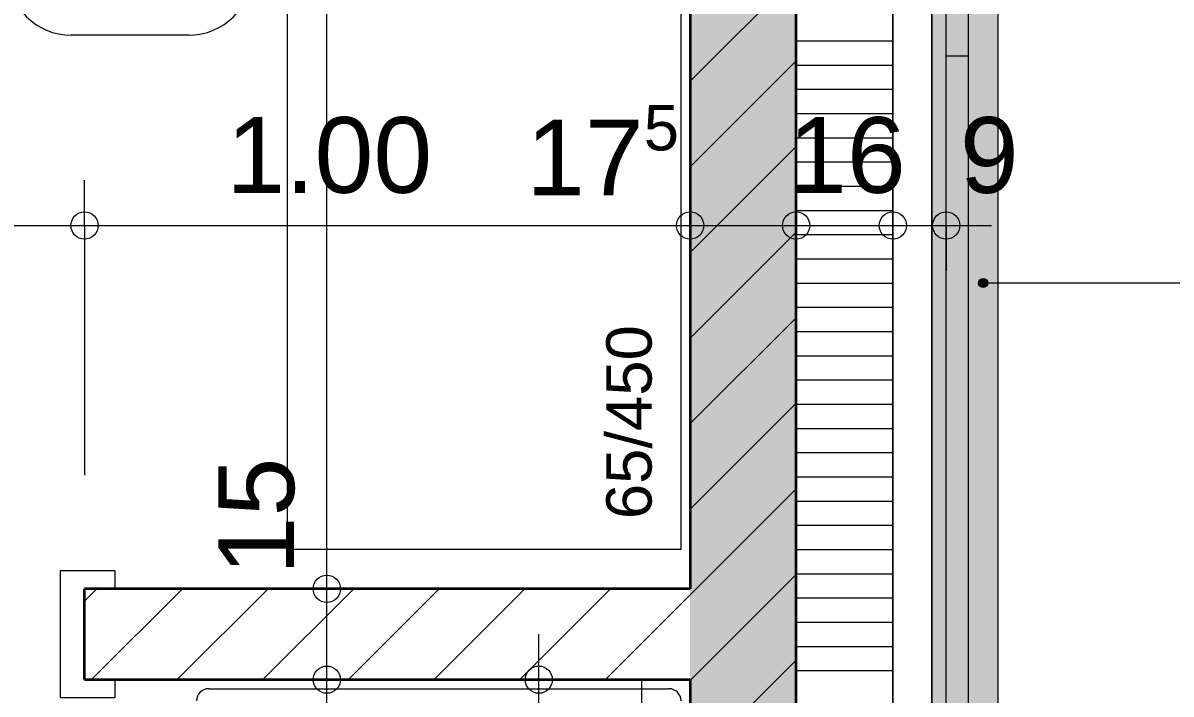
# Model space of a CAD drawing. Header units: metres. Extents: x 0.003 to 0.843, y 0.003 to 0.597.
# Drawn here: x 0.60882 to 0.64675, y 0.38942 to 0.41159 of the extents above; entities that cross this region are included whole.
import ezdxf

# ---------------------------------------------------------------- set-up
doc = ezdxf.new("R2010")
doc.units = ezdxf.units.M
for name, pattern in [('AUSGEZOGEN', [0]), ('LINIE_23', [0.0079, 0.004, -0.0013, 0, -0.0013, 0, -0.0013]), ('PUNKT2', [3.175, 0, -3.175]), ('STRICHLINIE', [19.049999999999997, 12.7, -6.35]), ('STRICHPUNKT', [25.4, 12.7, -6.35, 0, -6.35])]:
    doc.linetypes.add(name, pattern=pattern)
for name, color, linetype, lineweight in [('Allgemein', 7, 'AUSGEZOGEN', 18), ('Bauachsen grob', 7, 'STRICHPUNKT', 13), ('Daemmung', 7, 'AUSGEZOGEN', 18), ('Fuellflaeche tragende Wände MW', 7, 'AUSGEZOGEN', 13), ('Holz Fassadenverkleidung', 7, 'AUSGEZOGEN', 18), ('Konstruktion oben', 7, 'STRICHLINIE', 13), ('Moebel', 253, 'AUSGEZOGEN', 13), ('Sanitaer Apparate', 251, 'AUSGEZOGEN', 18), ('Sanitaer Vermassung', 251, 'AUSGEZOGEN', 18), ('Spengler', 7, 'AUSGEZOGEN', 18), ('Text Werkplan Ausfuehrung', 7, 'AUSGEZOGEN', 25), ('Tuerzarge', 7, 'AUSGEZOGEN', 13), ('Unterkonstruktion', 7, 'AUSGEZOGEN', 18), ('Vorhangbrett', 7, 'AUSGEZOGEN', 13), ('Wand Mauerwerk tragend', 7, 'AUSGEZOGEN', 35), ('Werkplan- Ausfuehrungsmasse', 7, 'AUSGEZOGEN', 13)]:
    doc.layers.add(name, color=color, linetype=linetype, lineweight=lineweight)
doc.styles.add('ARIAL', font='ARIAL.TTF')

msp = doc.modelspace()

# ---------------------------------------------------------------- hatches: boundary and pattern name
at = {"layer": 'Allgemein', "linetype": 'AUSGEZOGEN', "lineweight": 13}
h = msp.add_hatch(color=32, dxfattribs=at)
h.paths.add_polyline_path([(0.6388399857878693, 0.4874773561560801), (0.6388399857878693, 0.386497358413159), (0.6393199857771402, 0.386497358413159), (0.6393199857771406, 0.4874773561560801)])
h.paths.add_polyline_path([(0.6388399857878693, 0.3608973589853636), (0.6388399857878693, 0.3122973600716582), (0.6393199857771402, 0.3122973600716582), (0.6393199857771402, 0.3608973589853636)])
h.paths.add_polyline_path([(0.6388399857878693, 0.2866973606438628), (0.6388399857878693, 0.2854973606706849), (0.6393199857771402, 0.2854973606706849), (0.6393199857771402, 0.2866973606438628)])
at = {"layer": 'Fuellflaeche tragende Wände MW', "linetype": 'AUSGEZOGEN', "lineweight": 13}
msp.add_hatch(color=241, dxfattribs=at).paths.add_polyline_path([(0.630859985966236, 0.4794973563344469), (0.630859985966236, 0.3876973583863368), (0.6343599858880052, 0.3876973583863368), (0.6343599858880052, 0.4794973563344469)])
at = {"layer": 'Spengler', "linetype": 'AUSGEZOGEN', "lineweight": 13}
msp.add_hatch(color=254, dxfattribs=at).paths.add_polyline_path([(0.6410399857386957, 0.386497358413159), (0.6410399857386957, 0.4879573561453512), (0.6393199857771406, 0.4879573561453512), (0.6393199857771406, 0.386497358413159)])
at = {"layer": 'Text Werkplan Ausfuehrung', "linetype": 'AUSGEZOGEN', "lineweight": 13}
for points in [[(0.6404649857463092, 0.402868358038228), (0.6404649857463092, 0.4031263570434022), (0.6404109857437442, 0.4030723570484669)], [(0.6405399857498715, 0.4028473580372306), (0.6405399857498715, 0.4031473570443997), (0.6404649857463092, 0.4031263570434022)], [(0.6405399857498715, 0.4028473580372306), (0.6404649857463092, 0.4031263570434022), (0.6404649857463092, 0.402868358038228)], [(0.6406149847539829, 0.402868358038228), (0.6406149847539829, 0.4031263570434022), (0.6405399857498715, 0.4031473570443997)], [(0.6406149847539829, 0.402868358038228), (0.6405399857498715, 0.4031473570443997), (0.6405399857498715, 0.4028473580372306)], [(0.6406689847489184, 0.4029223580407929), (0.6406689847489184, 0.4030723570484669), (0.6406149847539829, 0.4031263570434022)], [(0.6406689847489184, 0.4029223580407929), (0.6406149847539829, 0.4031263570434022), (0.6406149847539829, 0.402868358038228)], [(0.6404109857437442, 0.4029223580407929), (0.6404109857437442, 0.4030723570484669), (0.6403899857427469, 0.4029973580443552)], [(0.6404649857463092, 0.402868358038228), (0.6404109857437442, 0.4030723570484669), (0.6404109857437442, 0.4029223580407929)], [(0.6406689847489184, 0.4030723570484669), (0.6406689847489184, 0.4029223580407929), (0.6406899847499159, 0.4029973580443552)]]:
    msp.add_hatch(color=7, dxfattribs=at).paths.add_polyline_path(points)

# ---------------------------------------------------------------- linework, layer by layer
at = {"layer": 'Allgemein', "color": 7, "linetype": 'AUSGEZOGEN', "lineweight": 13}
for p, q in [((0.6393199857771402, 0.386497358413159), (0.6393199857771406, 0.4874773561560801)), ((0.6388399857878693, 0.4869973561668088), (0.6388399857878693, 0.386497358413159))]:
    msp.add_line(p, q, dxfattribs=at)
at = {"layer": 'Bauachsen grob', "color": 32, "linetype": 'LINIE_23', "lineweight": 25, "true_color": 0xc36e14}
msp.add_line((0.6318599859438844, 0.01389736674141804), (0.6318599859438844, 0.5809999870806931), dxfattribs=at)
at = {"layer": 'Daemmung', "color": 7, "linetype": 'AUSGEZOGEN', "lineweight": 18}
for p, q in [((0.6375599858164793, 0.386497358413159), (0.6375599858164795, 0.4829973562562158)), ((0.6343599858880049, 0.4794973563344469), (0.6343599858880049, 0.3876973583863368))]:
    msp.add_line(p, q, dxfattribs=at)
at = {"layer": 'Daemmung', "color": 7, "linetype": 'AUSGEZOGEN', "lineweight": 13}
for points in [[(0.6343599871049683, 0.4109973568625959), (0.6375599858164794, 0.4109973567227195), (0.6375599870811265, 0.4109973567227195)], [(0.6343599870699993, 0.4101973568685563), (0.6375599858164794, 0.4101973567286799), (0.6375599870461575, 0.4101973567286799)], [(0.6343599870350303, 0.4093973568745168), (0.6375599858164793, 0.4093973567346403), (0.637559987011188, 0.4093973567346403)], [(0.6343599870350303, 0.4093973568745168), (0.6375599858164793, 0.4093973567346403), (0.637559987011188, 0.4093973567346403)], [(0.6343599870000609, 0.4085973568804773), (0.6375599858164793, 0.4085973567406008), (0.637559986976219, 0.4085973567406008)], [(0.6343599869650919, 0.4077973568864378), (0.6375599858164793, 0.4077973567465613), (0.63755998694125, 0.4077973567465613)], [(0.6343599869301227, 0.4069973568923982), (0.6375599858164793, 0.4069973567525218), (0.637559986906281, 0.4069973567525218)], [(0.6343599868951538, 0.4061973568983587), (0.6375599858164793, 0.4061973567584822), (0.637559986871312, 0.4061973567584822)], [(0.6343599868951538, 0.4061973568983587), (0.6375599858164793, 0.4061973567584822), (0.637559986871312, 0.4061973567584822)], [(0.6343599868601845, 0.4053973569043191), (0.6375599858164793, 0.4053973567644428), (0.6375599868363425, 0.4053973567644428)], [(0.6343599868252154, 0.4045973569102797), (0.6375599858164793, 0.404597356770403), (0.6375599868013735, 0.404597356770403)], [(0.6343599867902464, 0.4037973569162401), (0.6375599858164793, 0.4037973567763637), (0.6375599867664045, 0.4037973567763637)], [(0.634359986755277, 0.4029973569222006), (0.6375599858164793, 0.4029973567823241), (0.6375599867314355, 0.4029973567823241)], [(0.634359986755277, 0.4029973569222006), (0.6375599858164793, 0.4029973567823241), (0.6375599867314355, 0.4029973567823241)], [(0.634359986720308, 0.4021973569281609), (0.6375599858164793, 0.4021973567882846), (0.6375599866964662, 0.4021973567882846)], [(0.634359986685339, 0.4013973569341215), (0.6375599858164793, 0.4013973567942451), (0.637559986661497, 0.4013973567942451)], [(0.63435998665037, 0.4005973569400819), (0.6375599858164793, 0.4005973568002055), (0.637559986626528, 0.4005973568002055)], [(0.6343599866154007, 0.3997973569460425), (0.6375599858164793, 0.399797356806166), (0.637559986591559, 0.3997973568061659)], [(0.6343599866154007, 0.3997973569460425), (0.6375599858164793, 0.399797356806166), (0.637559986591559, 0.3997973568061659)], [(0.6343599865804316, 0.3989973569520028), (0.6375599858164793, 0.3989973568121264), (0.6375599865565897, 0.3989973568121264)], [(0.6343599865454626, 0.3981973569579633), (0.6375599858164793, 0.3981973568180869), (0.6375599865216207, 0.3981973568180869)], [(0.6343599865104933, 0.3973973569639238), (0.6375599858164793, 0.3973973568240473), (0.6375599864866516, 0.3973973568240473)], [(0.6343599864755243, 0.3965973569698842), (0.6375599858164793, 0.3965973568300078), (0.6375599864516823, 0.3965973568300078)], [(0.6343599864755243, 0.3965973569698842), (0.6375599858164793, 0.3965973568300078), (0.6375599864516823, 0.3965973568300078)], [(0.6343599864405552, 0.3957973569758448), (0.6375599858164793, 0.3957973568359682), (0.6375599864167133, 0.3957973568359682)], [(0.6343599864055861, 0.3949973569818052), (0.6375599858164793, 0.3949973568419288), (0.6375599863817443, 0.3949973568419288)], [(0.6343599863706167, 0.3941973569877657), (0.6375599858164793, 0.3941973568478893), (0.6375599863467752, 0.3941973568478892)], [(0.6343599863356478, 0.393397356993726), (0.6375599858164793, 0.3933973568538497), (0.6375599863118059, 0.3933973568538497)], [(0.6343599863356478, 0.393397356993726), (0.6375599858164793, 0.3933973568538497), (0.6375599863118059, 0.3933973568538497)], [(0.6343599863006788, 0.3925973569996867), (0.6375599858164793, 0.3925973568598101), (0.6375599862768369, 0.3925973568598101)], [(0.6343599862657098, 0.391797357005647), (0.6375599858164793, 0.3917973568657707), (0.6375599862418678, 0.3917973568657707)], [(0.6343599862307406, 0.3909973570116075), (0.6375599858164793, 0.390997356871731), (0.6375599862068985, 0.390997356871731)], [(0.6343599861957713, 0.390197357017568), (0.6375599858164793, 0.3901973568776916), (0.6375599861719294, 0.3901973568776915)], [(0.6343599861957713, 0.390197357017568), (0.6375599858164793, 0.3901973568776916), (0.6375599861719294, 0.3901973568776915)]]:
    msp.add_lwpolyline(points, dxfattribs=at)
at = {"layer": 'Holz Fassadenverkleidung', "color": 7, "linetype": 'PUNKT2', "lineweight": 13}
for p, q in [((0.6393199857771406, 0.4104973578767172), (0.6400399857610473, 0.4104973578767172)), ((0.6400399857610473, 0.4104973578767172), (0.6400399857610469, 0.1094173646063796))]:
    msp.add_line(p, q, dxfattribs=at)
at = {"layer": 'Konstruktion oben', "color": 7, "linetype": 'STRICHPUNKT', "lineweight": 18}
msp.add_line((0.6400399857610473, 0.4886773561292579), (0.6400399857610469, 0.1094173646063796), dxfattribs=at)
at = {"layer": 'Moebel', "color": 253, "linetype": 'AUSGEZOGEN', "lineweight": 13}
for p, q in [((0.6175599862635144, 0.3941973582410506), (0.6175599862635144, 0.4781973563635042)), ((0.6305599859729416, 0.3941973582410506), (0.6305599859729416, 0.4781973563635042)), ((0.6305599859729416, 0.3941973582410506), (0.6175599862635144, 0.3941973582410506))]:
    msp.add_line(p, q, dxfattribs=at)
at = {"layer": 'Sanitaer Apparate', "color": 7, "linetype": 'AUSGEZOGEN', "lineweight": 13}
msp.add_line((0.6149599863216288, 0.3895973583438685), (0.6301599859818824, 0.3895973583438685), dxfattribs=at)
for centre, start, end in [((0.6149599863216275, 0.3891973583528133), 90, 180), ((0.6301599859818816, 0.3891973583528137), 0, 90)]:
    msp.add_arc(centre, 0.0003999999910593033, start, end, dxfattribs=at)
at = {"layer": 'Sanitaer Vermassung', "color": 240, "linetype": 'AUSGEZOGEN', "lineweight": 13}
for p, q in [((0.6258599860779949, 0.389897358337163), (0.6258599860779949, 0.3913973583502016)), ((0.6258599860779949, 0.389897358337163), (0.6243599860649562, 0.389897358337163)), ((0.6258599860779949, 0.389897358337163), (0.6273599830697931, 0.389897358337163)), ((0.6258599860779949, 0.389897358337163), (0.6258599860779949, 0.389897358337163)), ((0.6258599860779949, 0.3534973591507665), (0.6258599860779949, 0.389897358337163))]:
    msp.add_line(p, q, dxfattribs=at)
msp.add_circle((0.6258599860779949, 0.389897358337163), 0.0004500000039115547, dxfattribs=at)
at = {"layer": 'Spengler', "color": 7, "linetype": 'AUSGEZOGEN', "lineweight": 13}
msp.add_line((0.6410399857386957, 0.3866973584086886), (0.6410399857386957, 0.4896773561069063), dxfattribs=at)
at = {"layer": 'Text Werkplan Ausfuehrung', "color": 240, "linetype": 'AUSGEZOGEN', "lineweight": 13}
msp.add_line((0.6143017709212031, 0.4111814365712576), (0.610417050595733, 0.4111814365712576), dxfattribs=at)
at = {"layer": 'Text Werkplan Ausfuehrung', "color": 7, "linetype": 'AUSGEZOGEN', "lineweight": 13}
for p, q in [((0.6405399857498715, 0.4031473570443997), (0.6405399857498715, 0.4031473570443997)), ((0.6403899857427469, 0.4029973580443552), (0.6403899857427469, 0.4029973580443552)), ((0.6570733185578892, 0.4029973580443552), (0.6405399857498715, 0.4029973580443552)), ((0.6405399857498715, 0.4028473580372306), (0.6405399857498715, 0.4028473580372306)), ((0.6406899847499159, 0.4029973580443552), (0.6406899847499159, 0.4029973580443552))]:
    msp.add_line(p, q, dxfattribs=at)
msp.add_circle((0.6405399857498715, 0.4029973580443552), 0.0001500000071246177, dxfattribs=at)
at = {"layer": 'Text Werkplan Ausfuehrung', "color": 240, "linetype": 'AUSGEZOGEN', "lineweight": 13}
for centre, start, end in [((0.610417050595733, 0.4132647698251181), 90, 270), ((0.6143017709212031, 0.4132647698251181), 270, 90)]:
    msp.add_arc(centre, 0.002083333253860473, start, end, dxfattribs=at)
at = {"layer": 'Tuerzarge', "color": 7, "linetype": 'AUSGEZOGEN', "lineweight": 13}
msp.add_lwpolyline([(0.6108599864132709, 0.3913973583036354), (0.6108599864132709, 0.389897358337163), (0.6118599863909193, 0.389897358337163), (0.6118599863909193, 0.389297358350574), (0.6100599864311523, 0.389297358350574), (0.6100599864311523, 0.3934973582566967), (0.6118599863909193, 0.3934973582566967), (0.6118599863909193, 0.3928973582701078), (0.6108599864132709, 0.3928973582701078), (0.6108599864132709, 0.3913973583036354)], dxfattribs=at)
at = {"layer": 'Unterkonstruktion', "color": 7, "linetype": 'AUSGEZOGEN', "lineweight": 13}
for p, q in [((0.6388399857878693, 0.386497358413159), (0.6388399857878693, 0.4869973561668088)), ((0.6375599858164795, 0.4829973562562158), (0.6375599858164793, 0.386497358413159))]:
    msp.add_line(p, q, dxfattribs=at)
at = {"layer": 'Vorhangbrett', "color": 191, "linetype": 'STRICHPUNKT', "lineweight": 13, "true_color": 0xbe96ea}
msp.add_line((0.629259986001999, 0.389897358337163), (0.629259986001999, 0.3534973591507665), dxfattribs=at)
at = {"layer": 'Wand Mauerwerk tragend', "color": 7, "linetype": 'AUSGEZOGEN', "lineweight": 35}
for p, q in [((0.630859985966236, 0.4794973563344469), (0.630859985966236, 0.3928973582701078)), ((0.6343599858880049, 0.3876973583863368), (0.6343599858880049, 0.4794973563344469)), ((0.6108599864132709, 0.389897358337163), (0.6108599864132709, 0.3928973582701078)), ((0.630859985966236, 0.3928973582701078), (0.6108599864132709, 0.3928973582701078)), ((0.6108599864132709, 0.389897358337163), (0.630859985966236, 0.389897358337163)), ((0.630859985966236, 0.389897358337163), (0.630859985966236, 0.3876973583863368))]:
    msp.add_line(p, q, dxfattribs=at)
at = {"layer": 'Wand Mauerwerk tragend', "color": 7, "linetype": 'AUSGEZOGEN', "lineweight": 13}
for p, q in [((0.6280623619091811, 0.389897358337163), (0.630859985966236, 0.3926949823942181)), ((0.6315192162078465, 0.3876973583863368), (0.634359985888005, 0.3905381280664951))]:
    msp.add_line(p, q, dxfattribs=at)
for points in [[(0.6308599859662359, 0.4096655451426957), (0.6308599859662362, 0.4096655451426959), (0.634359985888005, 0.4131655450644647)], [(0.6308599859662359, 0.4068371180179496), (0.630859985966236, 0.4068371180179497), (0.6343599858880049, 0.4103371179397184)], [(0.6308599859662359, 0.4040086908932034), (0.6308599859662359, 0.4040086908932034), (0.634359985888005, 0.4075086908149723)], [(0.6308599859662359, 0.4011802637684573), (0.630859985966236, 0.4011802637684574), (0.6343599858880049, 0.404680263690226)], [(0.6308599859662359, 0.3983518366437111), (0.6308599859662359, 0.3983518366437111), (0.634359985888005, 0.40185183656548)], [(0.6308599859662359, 0.3955234095189649), (0.630859985966236, 0.395523409518965), (0.6343599858880049, 0.3990234094407337)], [(0.6308599859662359, 0.3926949823942186), (0.6308599859662362, 0.3926949823942188), (0.634359985888005, 0.3961949823159876)], [(0.6308599859662359, 0.3898665552694724), (0.630859985966236, 0.3898665552694726), (0.6343599858880049, 0.3933665551912413)], [(0.6108599864132709, 0.3924939727144765), (0.6112633719689022, 0.3928973582701078), (0.6112633719689023, 0.3928973582701079)], [(0.6110917991607039, 0.389897358337163), (0.6140917990936486, 0.3928973582701078), (0.6140917990936486, 0.3928973582701079)], [(0.6139202262854497, 0.389897358337163), (0.6169202262183947, 0.3928973582701079), (0.6169202262183947, 0.3928973582701078)], [(0.6167486534101961, 0.389897358337163), (0.6197486533431409, 0.3928973582701078), (0.619748653343141, 0.3928973582701079)], [(0.6195770805349424, 0.389897358337163), (0.6225770804678871, 0.3928973582701078), (0.6225770804678872, 0.3928973582701079)], [(0.6224055076596887, 0.389897358337163), (0.6254055075926336, 0.3928973582701078), (0.6254055075926336, 0.3928973582701079)], [(0.6252339347844348, 0.389897358337163), (0.6282339347173798, 0.3928973582701079), (0.6282339347173798, 0.3928973582701078)]]:
    msp.add_lwpolyline(points, dxfattribs=at)
at = {"layer": 'Werkplan- Ausfuehrungsmasse', "color": 7, "linetype": 'AUSGEZOGEN', "lineweight": 13}
for p, q in [((0.618859986234457, 0.3928973582701078), (0.618859986234457, 0.4794973563344469)), ((0.6108599864132709, 0.4048973580018869), (0.6108599864132709, 0.4063973580149254)), ((0.630859985966236, 0.4048973580018869), (0.630859985966236, 0.4063973580149254)), ((0.6343599858880052, 0.4048973580018869), (0.6343599858880052, 0.4063973580149254)), ((0.6375599858164795, 0.4048973580018869), (0.6375599858164795, 0.4063973580149254)), ((0.6393199857771406, 0.4048973580018869), (0.6393199857771406, 0.4063973580149254)), ((0.5932599868066617, 0.4048973580018868), (0.6108599864132709, 0.4048973580018868)), ((0.6108599864132709, 0.4048973580018869), (0.6108599864132709, 0.4033973610100886)), ((0.6108599864132709, 0.4048973580018868), (0.6108599864132709, 0.3966460241350942)), ((0.6108599864132709, 0.4048973580018868), (0.630859985966236, 0.4048973580018868)), ((0.630859985966236, 0.4048973580018869), (0.630859985966236, 0.4033973610100886)), ((0.630859985966236, 0.4048973580018868), (0.630859985966236, 0.4048973580018868)), ((0.630859985966236, 0.4048973580018868), (0.6343599858880052, 0.4048973580018868)), ((0.6343599858880052, 0.4048973580018869), (0.6343599858880052, 0.4033973610100886)), ((0.6343599858880052, 0.4048973580018868), (0.6343599858880052, 0.4048973580018868)), ((0.6343599858880052, 0.4048973580018868), (0.6375599858164795, 0.4048973580018868)), ((0.6375599858164795, 0.4048973580018869), (0.6375599858164795, 0.4033973610100886)), ((0.6375599858164795, 0.4048973580018868), (0.6375599858164795, 0.4048973580018868)), ((0.6375599858164795, 0.4048973580018868), (0.6393199857771406, 0.4048973580018868)), ((0.6393199857771406, 0.4048973580018869), (0.6393199857771406, 0.4033973610100886)), ((0.6393199857771406, 0.4048973580018868), (0.6393199857771406, 0.4048973580018868)), ((0.6393199857771406, 0.4048973580018869), (0.640819985790179, 0.4048973580018869)), ((0.618859986234457, 0.3928973582701078), (0.6173599862214186, 0.3928973582701078)), ((0.618859986234457, 0.3928973582701078), (0.6203599832262553, 0.3928973582701078)), ((0.618859986234457, 0.3928973582701078), (0.618859986234457, 0.3928973582701078)), ((0.618859986234457, 0.389897358337163), (0.618859986234457, 0.3928973582701078)), ((0.618859986234457, 0.389897358337163), (0.6173599862214186, 0.389897358337163)), ((0.618859986234457, 0.389897358337163), (0.6203599832262553, 0.389897358337163)), ((0.618859986234457, 0.389897358337163), (0.618859986234457, 0.389897358337163)), ((0.618859986234457, 0.3876973583863368), (0.618859986234457, 0.389897358337163))]:
    msp.add_line(p, q, dxfattribs=at)
for centre in [(0.6108599864132709, 0.4048973580018869), (0.630859985966236, 0.4048973580018869), (0.6343599858880052, 0.4048973580018869), (0.6375599858164795, 0.4048973580018869), (0.6393199857771406, 0.4048973580018869), (0.618859986234457, 0.3928973582701078), (0.618859986234457, 0.389897358337163)]:
    msp.add_circle(centre, 0.0004500000039115547, dxfattribs=at)

# ---------------------------------------------------------------- texts
at = {"layer": 'Moebel', "color": 253, "linetype": 'AUSGEZOGEN', "lineweight": 13, "insert": (0.6296099859941756, 0.3951973582186987), "char_height": 0.0015, "width": 0.00075, "attachment_point": 7, "rotation": 90.00000250447816, "style": 'ARIAL'}
msp.add_mtext('65/450', dxfattribs=at)
at = {"layer": 'Werkplan- Ausfuehrungsmasse', "color": 7, "linetype": 'AUSGEZOGEN', "lineweight": 13, "attachment_point": 7, "style": 'ARIAL'}
for s, insert, char_height, width in [('5', (0.6293284716815196, 0.407355691352605), 0.0015, 0.00075), ('1.00', (0.6155448428876705, 0.4059399909935886), 0.0025, 0.00125), ('16', (0.6340977756977091, 0.4059399909935886), 0.0025, 0.00125), ('9', (0.6397699857670821, 0.4059399909935886), 0.0025, 0.00125), ('17', (0.625443751292304, 0.4058973579795351), 0.0025, 0.00125)]:
    msp.add_mtext(s, dxfattribs=dict(at, insert=insert, char_height=char_height, width=width))
at = {"layer": 'Werkplan- Ausfuehrungsmasse', "color": 7, "linetype": 'AUSGEZOGEN', "lineweight": 13, "insert": (0.617817353242755, 0.393347358260049), "char_height": 0.0025, "width": 0.00125, "attachment_point": 7, "rotation": 90.00000250447816, "style": 'ARIAL'}
msp.add_mtext('15', dxfattribs=at)

doc.saveas('drawing.dxf')
